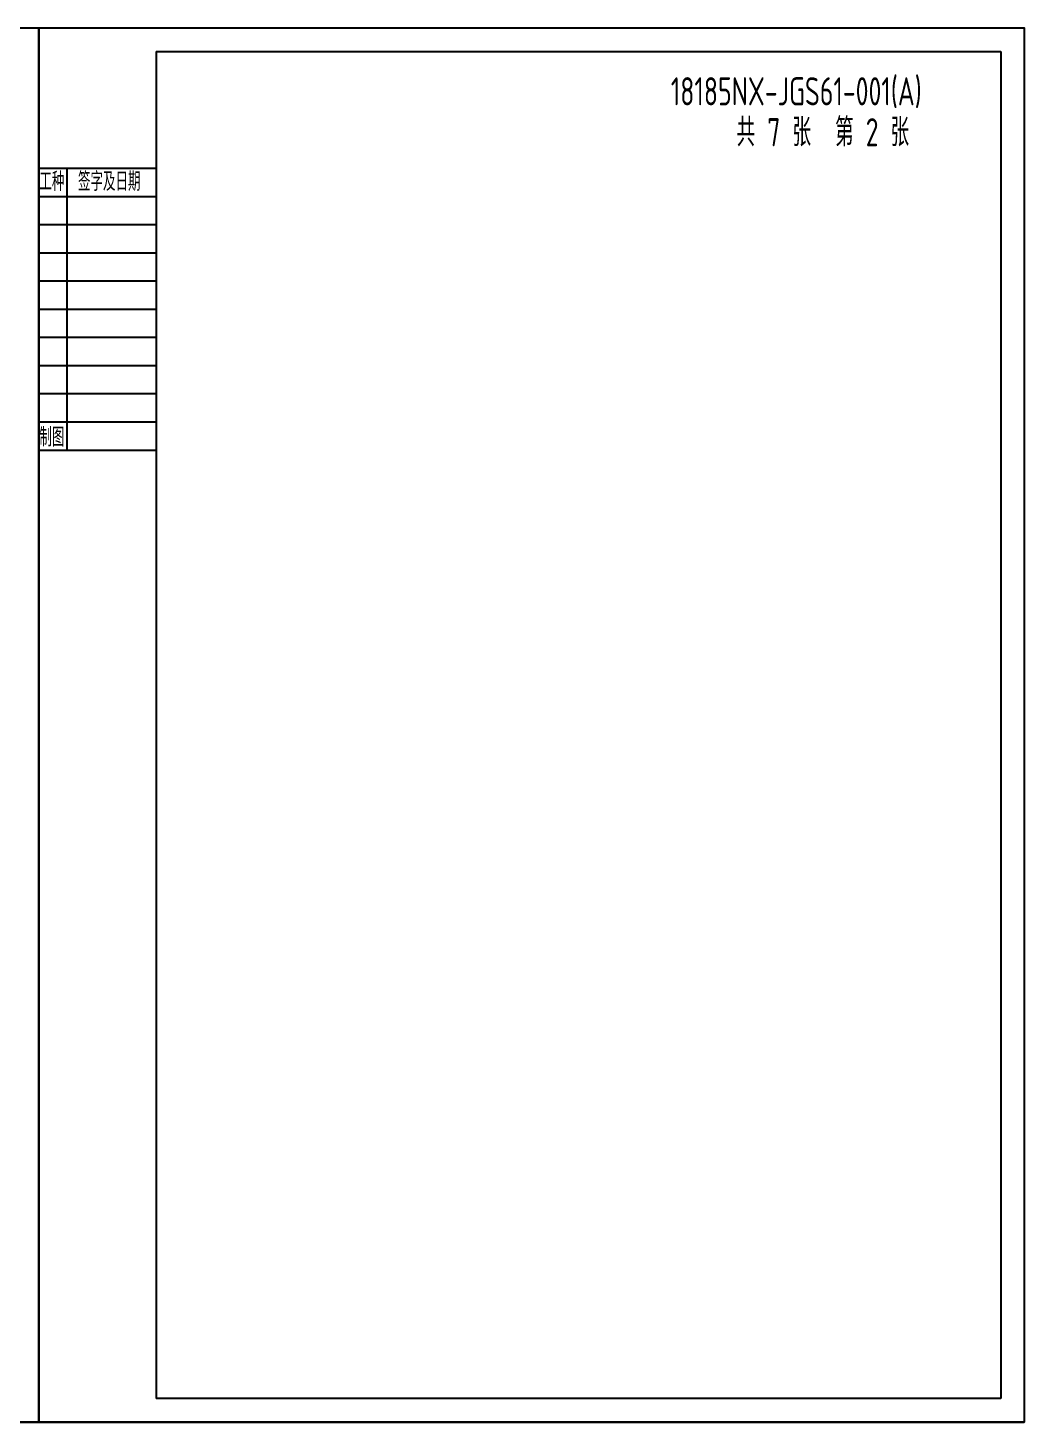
# Model space of a CAD drawing. Header units: inches. Extents: x 4265 to 5207, y 10018 to 10648.
# Drawn here: x 4473.1 to 4685.4, y 10350.8 to 10647.8 of the extents above; entities that cross this region are included whole.
import ezdxf

# ---------------------------------------------------------------- set-up
doc = ezdxf.new("R2010")
doc.units = ezdxf.units.IN
doc.header["$MEASUREMENT"] = 0
for name, color, linetype in [('C77(文本)', 3, 'Continuous'), ('red', 1, 'Continuous'), ('TK', 7, 'Continuous'), ('图框', 4, 'Continuous')]:
    doc.layers.add(name, color=color, linetype=linetype)
doc.styles.add('S1', font='tssdeng.shx', dxfattribs={"width": 0.7, "bigfont": 'tssdchn.shx'})
doc.styles.add('TSSD_Dimension', font='Tssdeng.shx', dxfattribs={"width": 0.7, "bigfont": 'tssdchn.shx'})

msp = doc.modelspace()

# ---------------------------------------------------------------- linework, layer by layer
at = {"ltscale": 10}
for p, q in [((4265.39, 10647.84), (4475.39, 10647.84)), ((4475.39, 10647.84), (4685.39, 10647.84)), ((4500.39, 10617.86), (4475.39, 10617.86)), ((4481.39, 10617.86), (4481.39, 10557.86)), ((4500.39, 10611.86), (4475.39, 10611.86)), ((4500.39, 10605.86), (4475.39, 10605.86)), ((4500.39, 10599.86), (4475.39, 10599.86)), ((4500.39, 10593.86), (4475.39, 10593.86)), ((4500.39, 10587.86), (4475.39, 10587.86)), ((4500.39, 10581.86), (4475.39, 10581.86)), ((4500.39, 10575.86), (4475.39, 10575.86)), ((4500.39, 10569.86), (4475.39, 10569.86)), ((4500.39, 10563.86), (4475.39, 10563.86)), ((4475.39, 10557.86), (4500.39, 10557.86))]:
    msp.add_line(p, q, dxfattribs=at)
at = {"ltscale": 5}
for p, q in [((4475.39, 10647.84), (4475.39, 10350.84)), ((4475.39, 10647.84), (4475.39, 10350.84)), ((4685.39, 10647.84), (4685.39, 10350.84)), ((4265.39, 10350.84), (4475.39, 10350.84)), ((4475.39, 10350.84), (4685.39, 10350.84))]:
    msp.add_line(p, q, dxfattribs=at)
at = {"layer": 'red', "ltscale": 10}
for p, q in [((4500.39, 10642.84), (4500.39, 10355.84)), ((4500.39, 10642.84), (4680.39, 10642.84)), ((4680.39, 10642.84), (4680.39, 10355.84))]:
    msp.add_line(p, q, dxfattribs=at)
at = {"layer": 'TK'}
for points in [[(4265.39, 10647.84), (4475.39, 10647.84), (4475.39, 10350.84), (4265.39, 10350.84)], [(4475.39, 10647.84), (4685.39, 10647.84), (4685.39, 10350.84), (4475.39, 10350.84)]]:
    msp.add_lwpolyline(points, close=True, dxfattribs=at)
at = {"layer": '图框'}
msp.add_line((4680.39, 10355.84), (4500.39, 10355.84), dxfattribs=at)

# ---------------------------------------------------------------- texts
at = {"style": 'TSSD_Dimension', "width": 0.7}
msp.add_text('18185NX-JGS61-001(A)', height=6, dxfattribs=at).set_placement((4610.09, 10631.33))
at = {"ltscale": 10, "style": 'TSSD_Dimension', "width": 0.7}
for s, p in [('工种', (4475.52, 10613.11)), ('签字及日期', (4483.75, 10613.11)), ('制图', (4475.52, 10558.66))]:
    msp.add_text(s, height=4, dxfattribs=at).set_placement(p)
at = {"layer": 'C77(文本)', "color": 7, "linetype": 'Continuous', "ltscale": 5, "style": 'S1', "width": 0.7}
msp.add_text('共 7 张  第 2 张', height=6, dxfattribs=at).set_placement((4624.1, 10622.61))

doc.saveas('drawing.dxf')
